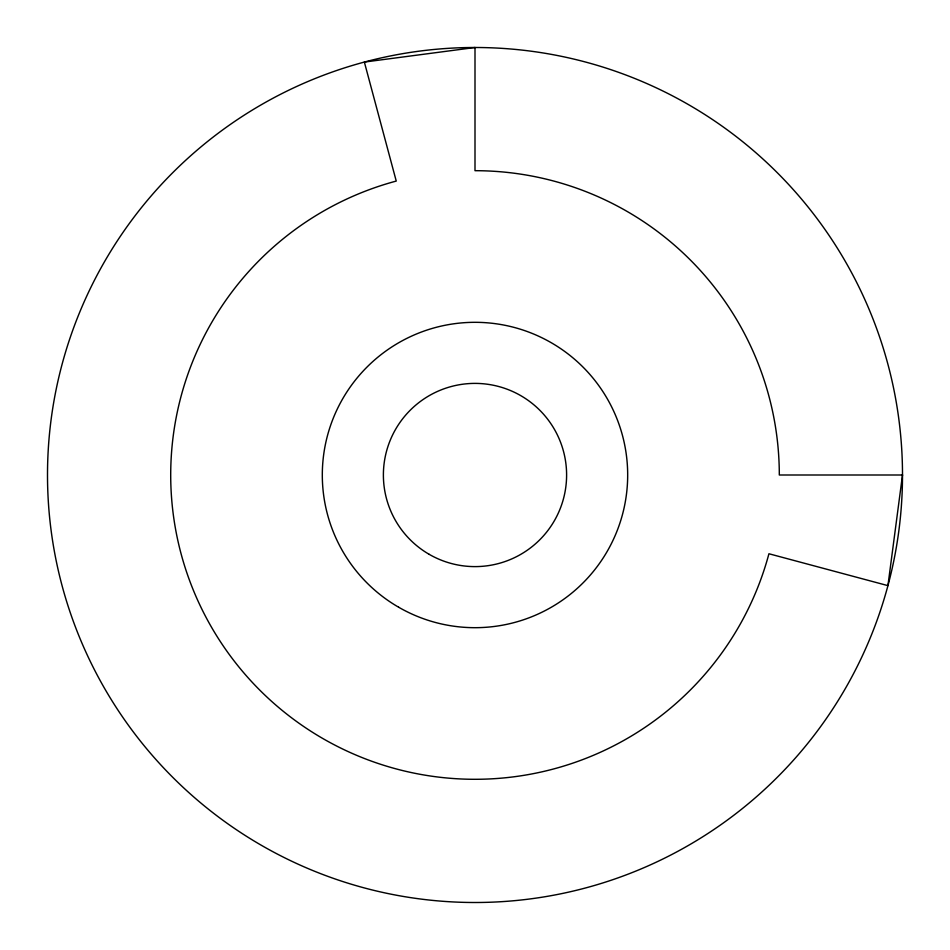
<?xml version="1.0" encoding="UTF-8"?>
<svg xmlns="http://www.w3.org/2000/svg" width="950" height="950" viewBox="0 0 950 950"><rect width="100%" height="100%" fill="white"/><g stroke="black" fill="none" stroke-linecap="round" stroke-linejoin="round"><path stroke-width="1.43" d="M902.5 475L887.929 585.639L768.93 553.755A304.309 304.309 0 0 1 259.825 690.175A304.309 304.309 0 0 1 396.245 181.07L364.361 62.071L475 47.5L475 170.691A304.309 304.309 0 0 1 779.309 475L902.5 475A427.5 427.5 0 0 1 261.25 845.227A427.5 427.5 0 0 1 261.25 104.773A427.5 427.5 0 0 1 902.5 475M429.198 554.337A91.604 91.604 0 0 0 566.604 475A91.604 91.604 0 0 0 429.198 395.663A91.604 91.604 0 0 0 429.198 554.337M398.656 607.228A152.677 152.677 0 0 0 627.677 475A152.677 152.677 0 0 0 398.656 342.772A152.677 152.677 0 0 0 398.656 607.228"/></g></svg>
